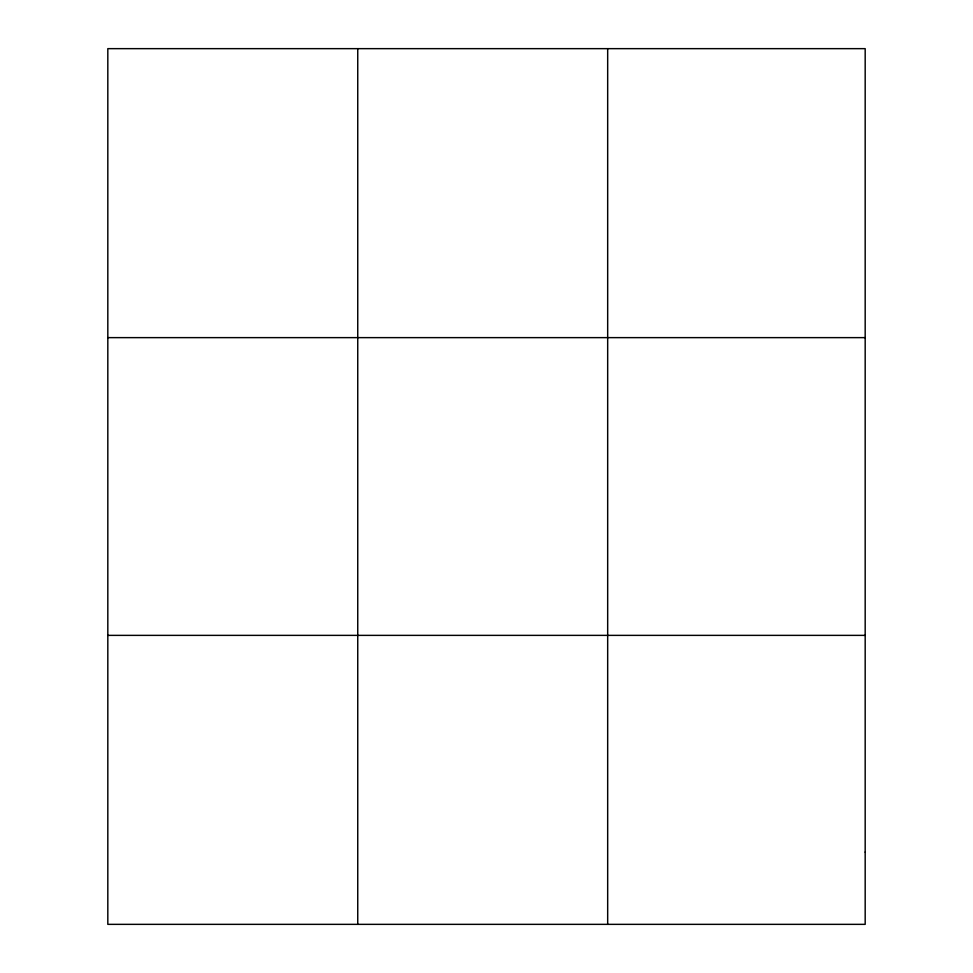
<?xml version="1.0" encoding="UTF-8"?>
<svg xmlns="http://www.w3.org/2000/svg" width="973" height="973" viewBox="0 0 973 973"><rect width="100%" height="100%" fill="white"/><g stroke="black" fill="none" stroke-linecap="round" stroke-linejoin="round"><path stroke-width="1.46" d="M357.748 48.65L357.748 924.35M607.675 48.65L607.675 924.35M107.821 337.631L865.179 337.631M107.821 635.369L865.179 635.369M865.179 852.105L865.179 924.35L107.821 924.35L107.821 48.65L865.179 48.65L865.179 852.105"/></g></svg>
